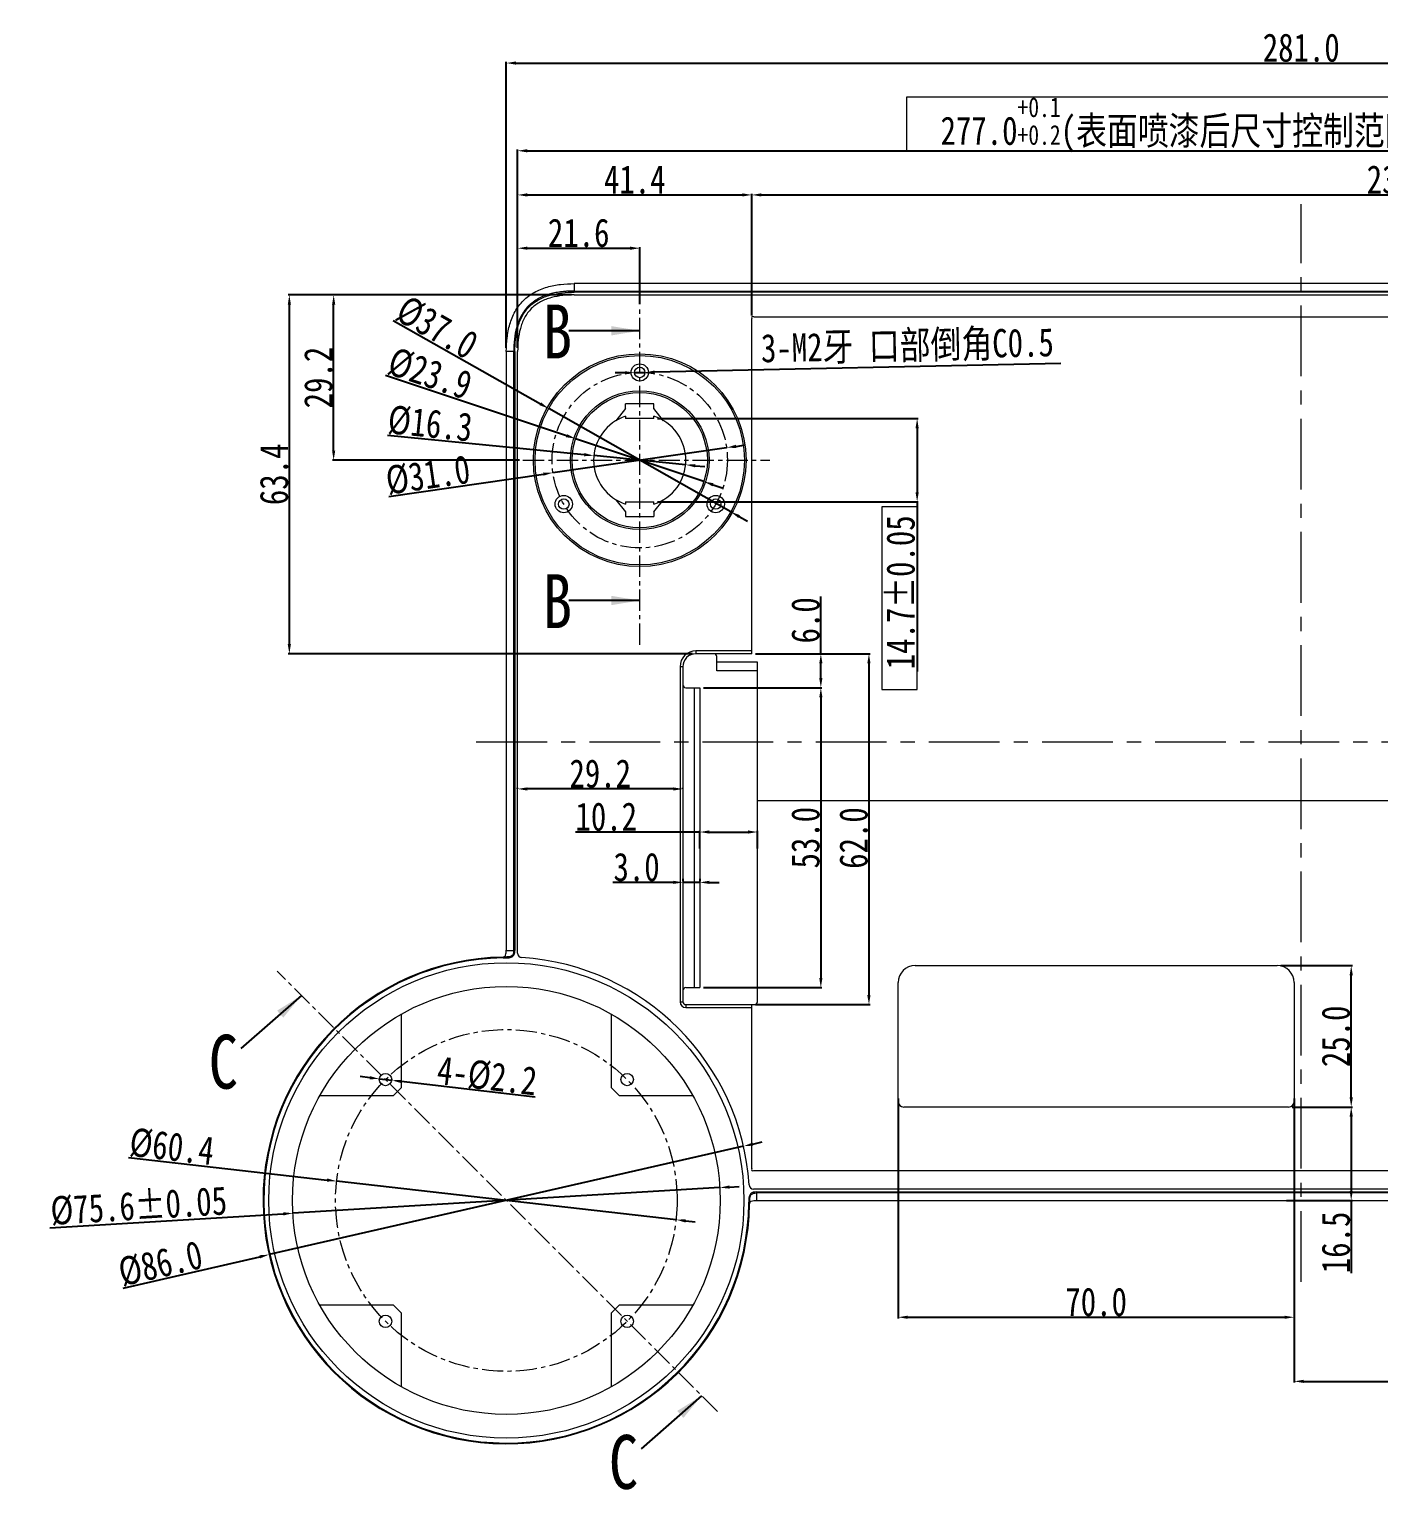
# Model space of a CAD drawing. Header units: inches. Extents: x 26991 to 28396, y -1342 to -349.
# Drawn here: x 27405.5 to 27644.1, y -881.1 to -623.1 of the extents above; entities that cross this region are included whole.
import ezdxf

# ---------------------------------------------------------------- set-up
doc = ezdxf.new("R2010")
doc.units = ezdxf.units.IN
doc.header["$MEASUREMENT"] = 0
doc.linetypes.add('CENTER', pattern=[2, 1.25, -0.25, 0.25, -0.25])
doc.layers.get('0').update_dxf_attribs({"lineweight": 13})
doc.layers.add('DIM', color=1, linetype='Continuous', lineweight=5)
doc.layers.add('中心线', color=7, linetype='CENTER', lineweight=5)
doc.layers.add('注释', color=5, linetype='Continuous')
doc.styles.get("Standard").update_dxf_attribs({"font": ''})
doc.styles.add('汉字专用', font='', dxfattribs={"width": 0.8})
doc.styles.get('Standard').set_extended_font_data('SimSun')
doc.styles.get('汉字专用').set_extended_font_data('SimSun')
doc.dimstyles.new('1', dxfattribs={"dimtxt": 5, "dimasz": 1.7, "dimexe": 0.2, "dimexo": 0.625, "dimgap": 0.2, "dimtad": 1, "dimdec": 1, "dimzin": 1, "dimdsep": 46, "dimtxsty": '汉字专用', "dimcen": 2.5, "dimclrd": 256, "dimclre": 256, "dimclrt": 256, "dimadec": 0, "dimazin": 0, "dimtfac": 1, "dimtdec": 1, "dimtmove": 0, "dimatfit": 3, "dimfxl": 0, "dimarcsym": 0})

# ---------------------------------------------------------------- blocks, each defined once
blk = doc.blocks.new('*D6')
at = {"layer": 'Defpoints', "color": 0}
for p in [(27768.87, -644.53), (27491.87, -680.01), (27768.87, -680.01)]:
    blk.add_point(p, dxfattribs=at)
at = {"layer": 'DIM', "lineweight": -2}
for p, q in [((27491.87, -679.38), (27491.87, -644.33)), ((27493.57, -644.53), (27767.17, -644.53)), ((27768.87, -679.38), (27768.87, -644.33))]:
    blk.add_line(p, q, dxfattribs=at)
at = {"layer": 'DIM'}
for points in [[(27493.57, -644.25), (27493.57, -644.82), (27491.87, -644.53)], [(27767.17, -644.82), (27767.17, -644.25), (27768.87, -644.53)]]:
    blk.add_solid(points, dxfattribs=at)
at = {"layer": 'DIM', "insert": (27630.37, -639.95), "char_height": 5, "attachment_point": 5, "style": '汉字专用'}
blk.add_mtext('277.0{\\H0.7x;\\S+0.1^ +0.2;}(表面喷漆后尺寸控制范围277.1mm~277.2mm)', dxfattribs=at)
blk = doc.blocks.new('*D7')
at = {"layer": 'Defpoints', "color": 0}
for p in [(27770.87, -629.04), (27489.87, -680.01), (27770.87, -680.01)]:
    blk.add_point(p, dxfattribs=at)
at = {"layer": 'DIM', "lineweight": -2}
for p, q in [((27489.87, -679.38), (27489.87, -628.84)), ((27491.57, -629.04), (27769.17, -629.04)), ((27770.87, -679.38), (27770.87, -628.84))]:
    blk.add_line(p, q, dxfattribs=at)
at = {"layer": 'DIM'}
for points in [[(27491.57, -628.75), (27491.57, -629.32), (27489.87, -629.04)], [(27769.17, -629.32), (27769.17, -628.75), (27770.87, -629.04)]]:
    blk.add_solid(points, dxfattribs=at)
at = {"layer": 'DIM', "insert": (27630.37, -626.34), "char_height": 5, "attachment_point": 5, "style": '汉字专用'}
blk.add_mtext('281.0', dxfattribs=at)
blk = doc.blocks.new('*D8')
at = {"layer": 'Defpoints', "color": 0}
for p in [(27513.45, -661.75), (27513.45, -672.27), (27491.87, -680.01)]:
    blk.add_point(p, dxfattribs=at)
at = {"layer": 'DIM', "lineweight": -2}
for p, q in [((27491.87, -679.38), (27491.87, -661.55)), ((27493.57, -661.75), (27511.75, -661.75)), ((27513.45, -671.64), (27513.45, -661.55))]:
    blk.add_line(p, q, dxfattribs=at)
at = {"layer": 'DIM'}
for points in [[(27493.57, -661.47), (27493.57, -662.03), (27491.87, -661.75)], [(27511.75, -662.03), (27511.75, -661.47), (27513.45, -661.75)]]:
    blk.add_solid(points, dxfattribs=at)
at = {"layer": 'DIM', "insert": (27502.66, -659.05), "char_height": 5, "attachment_point": 5, "style": '汉字专用'}
blk.add_mtext('21.6', dxfattribs=at)
blk = doc.blocks.new('*D9')
at = {"layer": 'Defpoints', "color": 0}
for p in [(27533.26, -652.34), (27533.26, -674.26), (27491.87, -680.01)]:
    blk.add_point(p, dxfattribs=at)
at = {"layer": 'DIM', "lineweight": -2}
for p, q in [((27491.87, -679.38), (27491.87, -652.14)), ((27493.57, -652.34), (27531.56, -652.34)), ((27533.26, -673.64), (27533.26, -652.14))]:
    blk.add_line(p, q, dxfattribs=at)
at = {"layer": 'DIM'}
for points in [[(27493.57, -652.05), (27493.57, -652.62), (27491.87, -652.34)], [(27531.56, -652.62), (27531.56, -652.05), (27533.26, -652.34)]]:
    blk.add_solid(points, dxfattribs=at)
at = {"layer": 'DIM', "insert": (27512.57, -649.64), "char_height": 5, "attachment_point": 5, "style": '汉字专用'}
blk.add_mtext('41.4', dxfattribs=at)
blk = doc.blocks.new('*D10')
at = {"layer": 'Defpoints', "color": 0}
for p in [(27764.22, -652.34), (27533.26, -674.26), (27764.22, -674.26)]:
    blk.add_point(p, dxfattribs=at)
at = {"layer": 'DIM', "lineweight": -2}
for p, q in [((27533.26, -673.64), (27533.26, -652.14)), ((27534.96, -652.34), (27762.52, -652.34)), ((27764.22, -673.64), (27764.22, -652.14))]:
    blk.add_line(p, q, dxfattribs=at)
at = {"layer": 'DIM'}
for points in [[(27534.96, -652.05), (27534.96, -652.62), (27533.26, -652.34)], [(27762.52, -652.62), (27762.52, -652.05), (27764.22, -652.34)]]:
    blk.add_solid(points, dxfattribs=at)
at = {"layer": 'DIM', "insert": (27648.74, -649.64), "char_height": 5, "attachment_point": 5, "style": '汉字专用'}
blk.add_mtext('231.0', dxfattribs=at)
blk = doc.blocks.new('*D21')
at = {"layer": 'Defpoints', "color": 0}
for p in [(27629.12, -812.51), (27768.87, -818.01), (27768.87, -861.98)]:
    blk.add_point(p, dxfattribs=at)
at = {"layer": 'DIM', "lineweight": -2}
for p, q in [((27629.12, -813.13), (27629.12, -862.18)), ((27768.87, -818.63), (27768.87, -862.18)), ((27630.82, -861.98), (27767.17, -861.98))]:
    blk.add_line(p, q, dxfattribs=at)
at = {"layer": 'DIM'}
for points in [[(27630.82, -861.69), (27630.82, -862.26), (27629.12, -861.98)], [(27767.17, -862.26), (27767.17, -861.69), (27768.87, -861.98)]]:
    blk.add_solid(points, dxfattribs=at)
at = {"layer": 'DIM', "insert": (27699, -859.28), "char_height": 5, "attachment_point": 5, "style": '汉字专用'}
blk.add_mtext('139.7', dxfattribs=at)
blk = doc.blocks.new('*D22')
at = {"layer": 'Defpoints', "color": 0}
for p in [(27559.12, -811.37), (27629.12, -811.37), (27629.12, -850.65)]:
    blk.add_point(p, dxfattribs=at)
at = {"layer": 'DIM', "lineweight": -2}
for p, q in [((27559.12, -811.99), (27559.12, -850.85)), ((27629.12, -811.99), (27629.12, -850.85)), ((27560.82, -850.65), (27627.42, -850.65))]:
    blk.add_line(p, q, dxfattribs=at)
at = {"layer": 'DIM'}
for points in [[(27560.82, -850.37), (27560.82, -850.93), (27559.12, -850.65)], [(27627.42, -850.93), (27627.42, -850.37), (27629.12, -850.65)]]:
    blk.add_solid(points, dxfattribs=at)
at = {"layer": 'DIM', "insert": (27594.12, -847.95), "char_height": 5, "attachment_point": 5, "style": '汉字专用'}
blk.add_mtext('70.0', dxfattribs=at)
blk = doc.blocks.new('*D23')
at = {"layer": 'Defpoints', "color": 0}
for p in [(27626.12, -788.51), (27639.2, -788.51), (27628.12, -813.51)]:
    blk.add_point(p, dxfattribs=at)
at = {"layer": 'DIM', "lineweight": -2}
for p, q in [((27626.75, -788.51), (27639.4, -788.51)), ((27639.2, -811.81), (27639.2, -790.21)), ((27628.75, -813.51), (27639.4, -813.51))]:
    blk.add_line(p, q, dxfattribs=at)
at = {"layer": 'DIM'}
for points in [[(27639.49, -790.21), (27638.92, -790.21), (27639.2, -788.51)], [(27638.92, -811.81), (27639.49, -811.81), (27639.2, -813.51)]]:
    blk.add_solid(points, dxfattribs=at)
at = {"layer": 'DIM', "insert": (27636.5, -801.01), "char_height": 5, "attachment_point": 5, "rotation": 90, "style": '汉字专用'}
blk.add_mtext('25.0', dxfattribs=at)
blk = doc.blocks.new('*D24')
at = {"layer": 'Defpoints', "color": 0}
for p in [(27628.12, -813.51), (27627.16, -830.01), (27639.2, -830.01)]:
    blk.add_point(p, dxfattribs=at)
at = {"layer": 'DIM', "lineweight": -2}
for p, q in [((27628.75, -813.51), (27639.4, -813.51)), ((27639.2, -815.21), (27639.2, -828.31)), ((27627.78, -830.01), (27639.4, -830.01)), ((27639.2, -830.01), (27639.2, -842.84))]:
    blk.add_line(p, q, dxfattribs=at)
at = {"layer": 'DIM'}
for points in [[(27639.49, -815.21), (27638.92, -815.21), (27639.2, -813.51)], [(27638.92, -828.31), (27639.49, -828.31), (27639.2, -830.01)]]:
    blk.add_solid(points, dxfattribs=at)
at = {"layer": 'DIM', "insert": (27636.5, -837.43), "char_height": 5, "attachment_point": 5, "rotation": 90, "style": '汉字专用'}
blk.add_mtext('16.5', dxfattribs=at)
blk = doc.blocks.new('*D26')
at = {"layer": 'Defpoints', "color": 0}
for p in [(27505.34, -698.4), (27521.56, -700.02)]:
    blk.add_point(p, dxfattribs=at)
at = {"layer": 'DIM', "lineweight": -2}
for p, q in [((27468.84, -694.76), (27503.65, -698.23)), ((27521.56, -700.02), (27505.34, -698.4)), ((27523.25, -700.19), (27524.95, -700.35))]:
    blk.add_line(p, q, dxfattribs=at)
at = {"layer": 'DIM'}
for points in [[(27503.62, -698.51), (27503.68, -697.95), (27505.34, -698.4)], [(27523.28, -699.9), (27523.23, -700.47), (27521.56, -700.02)]]:
    blk.add_solid(points, dxfattribs=at)
at = {"layer": 'DIM', "insert": (27476.41, -692.8), "char_height": 5, "attachment_point": 5, "rotation": 354.3033, "style": '汉字专用'}
blk.add_mtext('%%c16.3', dxfattribs=at)
blk = doc.blocks.new('*D27')
at = {"layer": 'Defpoints', "color": 0}
for p in [(27502.12, -695.41), (27524.78, -703)]:
    blk.add_point(p, dxfattribs=at)
at = {"layer": 'DIM', "lineweight": -2}
for p, q in [((27468.53, -684.16), (27500.51, -694.87)), ((27524.78, -703), (27502.12, -695.41)), ((27526.4, -703.54), (27528.01, -704.08))]:
    blk.add_line(p, q, dxfattribs=at)
at = {"layer": 'DIM'}
for points in [[(27500.42, -695.14), (27500.6, -694.6), (27502.12, -695.41)], [(27526.49, -703.27), (27526.31, -703.81), (27524.78, -703)]]:
    blk.add_solid(points, dxfattribs=at)
at = {"layer": 'DIM', "insert": (27476.37, -683.94), "char_height": 5, "attachment_point": 5, "rotation": 341.4837, "style": '汉字专用'}
blk.add_mtext('%%c23.9', dxfattribs=at)
blk = doc.blocks.new('*D28')
at = {"layer": 'Defpoints', "color": 0}
for p in [(27497.36, -690.09), (27529.55, -708.33)]:
    blk.add_point(p, dxfattribs=at)
at = {"layer": 'DIM', "lineweight": -2}
for p, q in [((27469.86, -674.5), (27495.88, -689.25)), ((27529.55, -708.33), (27497.36, -690.09)), ((27531.03, -709.17), (27532.5, -710.01))]:
    blk.add_line(p, q, dxfattribs=at)
at = {"layer": 'DIM'}
for points in [[(27495.74, -689.49), (27496.02, -689), (27497.36, -690.09)], [(27531.17, -708.92), (27530.89, -709.42), (27529.55, -708.33)]]:
    blk.add_solid(points, dxfattribs=at)
at = {"layer": 'DIM', "insert": (27477.61, -675.79), "char_height": 5, "attachment_point": 5, "rotation": 330.4551, "style": '汉字专用'}
blk.add_mtext('%%c37.0', dxfattribs=at)
blk = doc.blocks.new('*D29')
at = {"layer": 'Defpoints', "color": 0}
for p in [(27528.79, -697), (27498.11, -701.42)]:
    blk.add_point(p, dxfattribs=at)
at = {"layer": 'DIM', "lineweight": -2}
for p, q in [((27530.48, -696.76), (27532.16, -696.51)), ((27528.79, -697), (27498.11, -701.42)), ((27469.1, -705.6), (27496.43, -701.66))]:
    blk.add_line(p, q, dxfattribs=at)
at = {"layer": 'DIM'}
for points in [[(27530.44, -696.48), (27530.52, -697.04), (27528.79, -697)], [(27496.47, -701.94), (27496.39, -701.38), (27498.11, -701.42)]]:
    blk.add_solid(points, dxfattribs=at)
at = {"layer": 'DIM', "insert": (27476.02, -701.87), "char_height": 5, "attachment_point": 5, "rotation": 8.1966, "style": '汉字专用'}
blk.add_mtext('%%c31.0', dxfattribs=at)
blk = doc.blocks.new('*D30')
at = {"layer": 'Defpoints', "color": 0}
for p in [(27459.35, -670.01), (27502.03, -670.01), (27492.8, -699.21)]:
    blk.add_point(p, dxfattribs=at)
at = {"layer": 'DIM', "lineweight": -2}
for p, q in [((27501.41, -670.01), (27459.15, -670.01)), ((27459.35, -697.51), (27459.35, -671.71)), ((27492.17, -699.21), (27459.15, -699.21))]:
    blk.add_line(p, q, dxfattribs=at)
at = {"layer": 'DIM'}
for points in [[(27459.63, -671.71), (27459.07, -671.71), (27459.35, -670.01)], [(27459.07, -697.51), (27459.63, -697.51), (27459.35, -699.21)]]:
    blk.add_solid(points, dxfattribs=at)
at = {"layer": 'DIM', "insert": (27456.65, -684.61), "char_height": 5, "attachment_point": 5, "rotation": 90, "style": '汉字专用'}
blk.add_mtext('29.2', dxfattribs=at)
blk = doc.blocks.new('*D31')
at = {"layer": 'Defpoints', "color": 0}
for p in [(27451.52, -670.01), (27502.03, -670.01), (27523.37, -733.41)]:
    blk.add_point(p, dxfattribs=at)
at = {"layer": 'DIM', "lineweight": -2}
for p, q in [((27501.41, -670.01), (27451.32, -670.01)), ((27451.52, -731.71), (27451.52, -671.71)), ((27522.75, -733.41), (27451.32, -733.41))]:
    blk.add_line(p, q, dxfattribs=at)
at = {"layer": 'DIM'}
for points in [[(27451.8, -671.71), (27451.24, -671.71), (27451.52, -670.01)], [(27451.24, -731.71), (27451.8, -731.71), (27451.52, -733.41)]]:
    blk.add_solid(points, dxfattribs=at)
at = {"layer": 'DIM', "insert": (27448.82, -701.71), "char_height": 5, "attachment_point": 5, "rotation": 90, "style": '汉字专用'}
blk.add_mtext('63.4', dxfattribs=at)
blk = doc.blocks.new('*D32')
at = {"layer": 'Defpoints', "color": 0}
for p in [(27533.26, -733.41), (27533.26, -795.41), (27553.96, -795.41)]:
    blk.add_point(p, dxfattribs=at)
at = {"layer": 'DIM', "lineweight": -2}
for p, q in [((27533.89, -733.41), (27554.16, -733.41)), ((27553.96, -735.11), (27553.96, -793.71)), ((27533.89, -795.41), (27554.16, -795.41))]:
    blk.add_line(p, q, dxfattribs=at)
at = {"layer": 'DIM'}
for points in [[(27554.24, -735.11), (27553.67, -735.11), (27553.96, -733.41)], [(27553.67, -793.71), (27554.24, -793.71), (27553.96, -795.41)]]:
    blk.add_solid(points, dxfattribs=at)
at = {"layer": 'DIM', "insert": (27551.26, -765.97), "char_height": 5, "attachment_point": 5, "rotation": 90, "style": '汉字专用'}
blk.add_mtext('62.0', dxfattribs=at)
blk = doc.blocks.new('*D33')
at = {"layer": 'Defpoints', "color": 0}
for p in [(27524.07, -739.41), (27524.07, -792.41), (27545.46, -792.41)]:
    blk.add_point(p, dxfattribs=at)
at = {"layer": 'DIM', "lineweight": -2}
for p, q in [((27524.7, -739.41), (27545.66, -739.41)), ((27545.46, -741.11), (27545.46, -790.71)), ((27524.7, -792.41), (27545.66, -792.41))]:
    blk.add_line(p, q, dxfattribs=at)
at = {"layer": 'DIM'}
for points in [[(27545.74, -741.11), (27545.18, -741.11), (27545.46, -739.41)], [(27545.18, -790.71), (27545.74, -790.71), (27545.46, -792.41)]]:
    blk.add_solid(points, dxfattribs=at)
at = {"layer": 'DIM', "insert": (27542.76, -765.91), "char_height": 5, "attachment_point": 5, "rotation": 90, "style": '汉字专用'}
blk.add_mtext('53.0', dxfattribs=at)
blk = doc.blocks.new('*D34')
at = {"layer": 'Defpoints', "color": 0}
for p in [(27491.87, -757.3), (27491.87, -757.92), (27521.07, -757.92)]:
    blk.add_point(p, dxfattribs=at)
at = {"layer": 'DIM', "lineweight": -2}
for p, q in [((27491.87, -757.3), (27491.87, -757.1)), ((27519.37, -757.3), (27493.57, -757.3)), ((27521.07, -757.3), (27521.07, -757.1))]:
    blk.add_line(p, q, dxfattribs=at)
at = {"layer": 'DIM'}
for points in [[(27493.57, -757.02), (27493.57, -757.58), (27491.87, -757.3)], [(27519.37, -757.58), (27519.37, -757.02), (27521.07, -757.3)]]:
    blk.add_solid(points, dxfattribs=at)
at = {"layer": 'DIM', "insert": (27506.47, -754.6), "char_height": 5, "attachment_point": 5, "style": '汉字专用'}
blk.add_mtext('29.2', dxfattribs=at)
blk = doc.blocks.new('*D35')
at = {"layer": 'Defpoints', "color": 0}
for p in [(27534.26, -764.91), (27524.07, -768.42), (27534.26, -768.42)]:
    blk.add_point(p, dxfattribs=at)
at = {"layer": 'DIM', "lineweight": -2}
for p, q in [((27524.07, -764.91), (27502.11, -764.91)), ((27524.07, -767.8), (27524.07, -764.71)), ((27525.77, -764.91), (27532.56, -764.91)), ((27534.26, -767.8), (27534.26, -764.71))]:
    blk.add_line(p, q, dxfattribs=at)
at = {"layer": 'DIM'}
for points in [[(27525.77, -764.62), (27525.77, -765.19), (27524.07, -764.91)], [(27532.56, -765.19), (27532.56, -764.62), (27534.26, -764.91)]]:
    blk.add_solid(points, dxfattribs=at)
at = {"layer": 'DIM', "insert": (27507.53, -762.21), "char_height": 5, "attachment_point": 5, "style": '汉字专用'}
blk.add_mtext('10.2', dxfattribs=at)
blk = doc.blocks.new('*D36')
at = {"layer": 'Defpoints', "color": 0}
for p in [(27521.07, -773.81), (27521.07, -773.81), (27524.07, -773.81)]:
    blk.add_point(p, dxfattribs=at)
at = {"layer": 'DIM', "lineweight": -2}
for p, q in [((27519.37, -773.81), (27508.72, -773.81)), ((27521.07, -773.18), (27521.07, -773.61)), ((27524.07, -773.81), (27521.07, -773.81)), ((27524.07, -773.18), (27524.07, -773.61)), ((27525.77, -773.81), (27527.47, -773.81))]:
    blk.add_line(p, q, dxfattribs=at)
at = {"layer": 'DIM'}
for points in [[(27519.37, -774.09), (27519.37, -773.52), (27521.07, -773.81)], [(27525.77, -773.52), (27525.77, -774.09), (27524.07, -773.81)]]:
    blk.add_solid(points, dxfattribs=at)
at = {"layer": 'DIM', "insert": (27512.89, -771.11), "char_height": 5, "attachment_point": 5, "style": '汉字专用'}
blk.add_mtext('3.0', dxfattribs=at)
blk = doc.blocks.new('*D37')
at = {"layer": 'Defpoints', "color": 0}
for p in [(27533.26, -733.41), (27545.46, -733.41), (27524.07, -739.41)]:
    blk.add_point(p, dxfattribs=at)
at = {"layer": 'DIM', "lineweight": -2}
for p, q in [((27545.46, -733.41), (27545.46, -723.29)), ((27533.89, -733.41), (27545.66, -733.41)), ((27545.46, -737.71), (27545.46, -735.11)), ((27524.7, -739.41), (27545.66, -739.41))]:
    blk.add_line(p, q, dxfattribs=at)
at = {"layer": 'DIM'}
for points in [[(27545.74, -735.11), (27545.18, -735.11), (27545.46, -733.41)], [(27545.18, -737.71), (27545.74, -737.71), (27545.46, -739.41)]]:
    blk.add_solid(points, dxfattribs=at)
at = {"layer": 'DIM', "insert": (27542.76, -727.5), "char_height": 5, "attachment_point": 5, "rotation": 90, "style": '汉字专用'}
blk.add_mtext('6.0', dxfattribs=at)
blk = doc.blocks.new('*D38')
at = {"layer": 'Defpoints', "color": 0}
for p in [(27467.43, -808.53), (27469.61, -808.78)]:
    blk.add_point(p, dxfattribs=at)
at = {"layer": 'DIM', "lineweight": -2}
for p, q in [((27465.74, -808.33), (27464.05, -808.13)), ((27467.43, -808.53), (27469.61, -808.78)), ((27494.95, -811.76), (27471.3, -808.98))]:
    blk.add_line(p, q, dxfattribs=at)
at = {"layer": 'DIM'}
for points in [[(27465.7, -808.61), (27465.77, -808.04), (27467.43, -808.53)], [(27471.33, -808.7), (27471.27, -809.26), (27469.61, -808.78)]]:
    blk.add_solid(points, dxfattribs=at)
at = {"layer": 'DIM', "insert": (27486.46, -808.05), "char_height": 5, "attachment_point": 5, "rotation": 353.2882, "style": '汉字专用'}
blk.add_mtext('4-%%c2.2', dxfattribs=at)
blk = doc.blocks.new('*D39')
at = {"layer": 'Defpoints', "color": 0}
for p in [(27459.87, -826.59), (27519.88, -833.42)]:
    blk.add_point(p, dxfattribs=at)
at = {"layer": 'DIM', "lineweight": -2}
for p, q in [((27423.07, -822.41), (27458.18, -826.4)), ((27519.88, -833.42), (27459.87, -826.59)), ((27521.57, -833.62), (27523.26, -833.81))]:
    blk.add_line(p, q, dxfattribs=at)
at = {"layer": 'DIM'}
for points in [[(27458.15, -826.68), (27458.21, -826.12), (27459.87, -826.59)], [(27521.6, -833.33), (27521.54, -833.9), (27519.88, -833.42)]]:
    blk.add_solid(points, dxfattribs=at)
at = {"layer": 'DIM', "insert": (27430.75, -820.56), "char_height": 5, "attachment_point": 5, "rotation": 353.5078, "style": '汉字专用'}
blk.add_mtext('%%c60.4', dxfattribs=at)
blk = doc.blocks.new('*D40')
at = {"layer": 'Defpoints', "color": 0}
for p in [(27527.6, -827.74), (27452.14, -832.27)]:
    blk.add_point(p, dxfattribs=at)
at = {"layer": 'DIM', "lineweight": -2}
for p, q in [((27527.6, -827.74), (27452.14, -832.27)), ((27529.3, -827.64), (27531, -827.54)), ((27409.17, -834.85), (27450.44, -832.38))]:
    blk.add_line(p, q, dxfattribs=at)
at = {"layer": 'DIM'}
for points in [[(27529.28, -827.36), (27529.32, -827.92), (27527.6, -827.74)], [(27450.46, -832.66), (27450.43, -832.09), (27452.14, -832.27)]]:
    blk.add_solid(points, dxfattribs=at)
at = {"layer": 'DIM', "insert": (27424.9, -831.01), "char_height": 5, "attachment_point": 5, "rotation": 3.4355, "style": '汉字专用'}
blk.add_mtext('%%c75.6%%P0.05', dxfattribs=at)
blk = doc.blocks.new('*D41')
at = {"layer": 'Defpoints', "color": 0}
for p in [(27531.79, -820.43), (27447.95, -839.58)]:
    blk.add_point(p, dxfattribs=at)
at = {"layer": 'DIM', "lineweight": -2}
for p, q in [((27531.79, -820.43), (27447.95, -839.58)), ((27533.45, -820.05), (27535.11, -819.68)), ((27422.16, -845.48), (27446.3, -839.96))]:
    blk.add_line(p, q, dxfattribs=at)
at = {"layer": 'DIM'}
for points in [[(27533.39, -819.78), (27533.51, -820.33), (27531.79, -820.43)], [(27446.36, -840.24), (27446.23, -839.69), (27447.95, -839.58)]]:
    blk.add_solid(points, dxfattribs=at)
at = {"layer": 'DIM', "insert": (27428.74, -841.2), "char_height": 5, "attachment_point": 5, "rotation": 12.8669, "style": '汉字专用'}
blk.add_mtext('%%c86.0', dxfattribs=at)
blk = doc.blocks.new('*D42')
at = {"layer": 'Defpoints', "color": 0}
for p in [(27515.95, -691.86), (27515.95, -706.56), (27562.48, -706.56)]:
    blk.add_point(p, dxfattribs=at)
at = {"layer": 'DIM', "lineweight": -2}
for p, q in [((27516.58, -691.86), (27562.68, -691.86)), ((27562.48, -693.56), (27562.48, -704.86)), ((27516.58, -706.56), (27562.68, -706.56)), ((27562.48, -706.56), (27562.48, -736.56))]:
    blk.add_line(p, q, dxfattribs=at)
at = {"layer": 'DIM'}
for points in [[(27562.76, -693.56), (27562.19, -693.56), (27562.48, -691.86)], [(27562.19, -704.86), (27562.76, -704.86), (27562.48, -706.56)]]:
    blk.add_solid(points, dxfattribs=at)
at = {"layer": 'DIM', "insert": (27559.58, -722.56), "char_height": 5, "attachment_point": 5, "rotation": 90, "style": '汉字专用'}
blk.add_mtext('14.7%%P0.05', dxfattribs=at)
blk = doc.blocks.new('*D43')
at = {"layer": 'Defpoints', "color": 0}
for p in [(27512.53, -683.73), (27514.38, -683.69)]:
    blk.add_point(p, dxfattribs=at)
at = {"layer": 'DIM', "lineweight": -2}
for p, q in [((27510.83, -683.76), (27509.13, -683.8)), ((27512.53, -683.73), (27514.38, -683.69)), ((27587.86, -682.13), (27516.08, -683.65))]:
    blk.add_line(p, q, dxfattribs=at)
at = {"layer": 'DIM'}
for points in [[(27510.83, -684.05), (27510.82, -683.48), (27512.53, -683.73)], [(27516.07, -683.37), (27516.08, -683.94), (27514.38, -683.69)]]:
    blk.add_solid(points, dxfattribs=at)
at = {"layer": 'DIM', "insert": (27560.76, -679.18), "char_height": 5, "attachment_point": 5, "rotation": 1.2135, "style": '汉字专用'}
blk.add_mtext('{\\C1;3-M2牙 口部倒角C0.5}', dxfattribs=at)

msp = doc.modelspace()

# ---------------------------------------------------------------- linework, layer by layer
at = {"color": 7, "linetype": 'Continuous'}
for p, q in [((27501.87, -668.01), (27501.87, -669.51)), ((27758.87, -668.01), (27501.87, -668.01)), ((27501.87, -669.32), (27758.87, -669.32)), ((27758.87, -669.51), (27501.87, -669.51)), ((27501.87, -670.01), (27758.87, -670.01)), ((27533.26, -733.41), (27533.26, -674.26)), ((27763.87, -673.91), (27533.62, -673.91)), ((27489.87, -680.01), (27489.87, -785.82)), ((27491.38, -680.01), (27489.87, -680.01)), ((27491.19, -785.82), (27491.19, -680.01)), ((27491.38, -680.01), (27491.38, -785.82)), ((27491.87, -786.3), (27491.87, -680.01)), ((27510.95, -690.09), (27509.24, -692.23)), ((27510.95, -690.09), (27510.95, -689.26)), ((27515.95, -689.26), (27510.95, -689.26)), ((27510.95, -691.45), (27510.95, -691.86)), ((27515.95, -690.09), (27515.95, -689.26)), ((27517.66, -692.23), (27515.95, -690.09)), ((27515.95, -691.86), (27515.95, -691.45)), ((27515.95, -691.86), (27510.95, -691.86)), ((27509.24, -706.19), (27510.95, -708.33)), ((27510.95, -706.56), (27510.95, -706.97)), ((27510.95, -706.56), (27515.95, -706.56)), ((27515.95, -708.33), (27517.66, -706.19)), ((27515.95, -706.97), (27515.95, -706.56)), ((27510.95, -708.33), (27510.95, -709.16)), ((27510.95, -709.16), (27515.95, -709.16)), ((27515.95, -708.33), (27515.95, -709.16)), ((27523.37, -732.91), (27523.37, -733.41)), ((27533.26, -732.91), (27523.37, -732.91)), ((27533.26, -733.41), (27523.37, -733.41)), ((27527.07, -736.41), (27527.07, -733.91)), ((27534.26, -734.91), (27527.07, -734.91)), ((27534.26, -794.91), (27534.26, -734.91)), ((27520.57, -735.71), (27520.57, -794.91)), ((27521.07, -735.71), (27520.57, -735.71)), ((27521.07, -735.71), (27521.07, -794.91)), ((27534.26, -736.41), (27527.07, -736.41)), ((27521.57, -739.41), (27524.07, -739.41)), ((27523.07, -739.41), (27523.07, -792.41)), ((27524.07, -739.41), (27524.07, -792.41)), ((27534.26, -759.31), (27764.22, -759.31)), ((27489.49, -786.96), (27489.29, -787.01)), ((27489.29, -787.15), (27489.29, -787.01)), ((27489.87, -785.82), (27491.19, -785.82)), ((27491.19, -785.82), (27491.38, -785.82)), ((27562.12, -788.51), (27626.12, -788.51)), ((27559.12, -812.51), (27559.12, -791.51)), ((27629.12, -791.51), (27629.12, -812.51)), ((27521.57, -792.41), (27524.07, -792.41)), ((27471.35, -810.07), (27471.35, -797.06)), ((27508.39, -797.06), (27508.39, -810.07)), ((27520.57, -794.91), (27521.07, -794.91)), ((27521.57, -795.41), (27521.57, -795.91)), ((27521.57, -795.41), (27533.76, -795.41)), ((27521.57, -795.91), (27533.26, -795.91)), ((27533.26, -824.36), (27533.26, -795.41)), ((27471.35, -810.07), (27469.94, -811.49)), ((27509.81, -811.49), (27508.39, -810.07)), ((27456.92, -811.49), (27469.94, -811.49)), ((27509.81, -811.49), (27522.82, -811.49)), ((27628.12, -813.51), (27560.12, -813.51)), ((27533.62, -824.72), (27763.87, -824.72)), ((27758.87, -828.01), (27533.58, -828.01)), ((27532.9, -829.88), (27532.74, -829.87)), ((27532.88, -830.32), (27532.9, -829.88)), ((27534.06, -828.5), (27758.87, -828.5)), ((27534.06, -828.69), (27534.06, -828.5)), ((27534.07, -828.69), (27534.07, -830.01)), ((27758.87, -828.69), (27534.07, -828.69)), ((27534.07, -830.01), (27758.87, -830.01)), ((27469.94, -848.53), (27456.92, -848.53)), ((27469.94, -848.53), (27471.35, -849.94)), ((27508.39, -849.94), (27509.81, -848.53)), ((27522.82, -848.53), (27509.81, -848.53)), ((27471.35, -862.96), (27471.35, -849.94)), ((27508.39, -849.94), (27508.39, -862.96))]:
    msp.add_line(p, q, dxfattribs=at)
for centre, radius in [((27513.45, -699.21), 18.8), ((27513.45, -699.21), 18.5), ((27513.45, -683.71), 1.53), ((27513.45, -683.71), 0.925), ((27513.45, -699.21), 12.25), ((27513.45, -699.21), 11.95), ((27500.03, -706.96), 1.53), ((27500.03, -706.96), 0.925), ((27526.88, -706.96), 1.53), ((27526.88, -706.96), 0.925), ((27489.87, -830.01), 42), ((27489.87, -830.01), 37.8), ((27468.52, -808.65), 1.1), ((27511.23, -808.65), 1.1), ((27468.52, -851.36), 1.1), ((27511.23, -851.36), 1.1)]:
    msp.add_circle(centre, radius, dxfattribs=at)
for centre, radius, start, end in [((27533.44, -674.08), 0.25, 45, 225), ((27513.45, -699.21), 8.15, 107.8634, 252.1366), ((27513.45, -699.21), 8.15, 287.8634, 72.1366), ((27523.37, -735.71), 2.8, 90, 180), ((27523.37, -735.71), 2.3, 90, 180), ((27526.57, -733.91), 0.5, 0, 90), ((27521.57, -738.91), 0.5, 180, 270), ((27489.87, -830.01), 43, 90.7778, 359.2224), ((27492.67, -786.3), 0.8, 180, 266.3348), ((27489.87, -830.01), 43, 3.6652, 86.3348), ((27489.87, -830.01), 42.86, 90.7777, 359.2973), ((27562.12, -791.51), 3, 90, 180), ((27626.12, -791.51), 3, 0, 90), ((27521.57, -792.91), 0.5, 90, 180), ((27521.57, -794.91), 1, 180, 270), ((27521.57, -794.91), 0.5, 180, 270), ((27533.76, -794.91), 0.5, 270, 0), ((27560.12, -812.51), 1, 180, 270), ((27628.12, -812.51), 1, 270, 0), ((27533.44, -824.54), 0.25, 135, 315), ((27533.58, -827.21), 0.8, 183.6652, 270), ((27524.38, -830.27), 8.35, 358.222, 359.5979), ((27543.5, -830.74), 10.64, 177.7246, 179.1813)]:
    msp.add_arc(centre, radius, start, end, dxfattribs=at)
for points, knots in [([(27489.87, -680.01), (27489.87, -679.2), (27489.96, -677.57), (27490.42, -675.18), (27491.33, -672.9), (27492.79, -670.92), (27494.77, -669.46), (27497.04, -668.54), (27499.44, -668.09), (27501.06, -668.01), (27501.87, -668.01)], [0, 0, 0, 0, 0.125154, 0.250259, 0.375262, 0.500118, 0.624941, 0.749865, 0.8749, 1, 1, 1, 1]), ([(27501.87, -669.32), (27501.86, -669.31), (27501.8, -669.33), (27501.74, -669.33), (27501.67, -669.32), (27501.58, -669.33), (27501.46, -669.33), (27501.33, -669.33), (27501.19, -669.33), (27501.01, -669.34), (27500.79, -669.35), (27500.51, -669.37), (27500.15, -669.39), (27499.7, -669.44), (27499.16, -669.51), (27498.62, -669.6), (27498.09, -669.7), (27497.56, -669.84), (27497.05, -670), (27496.53, -670.17), (27496.03, -670.38), (27495.39, -670.73), (27494.78, -671.13), (27494.2, -671.57), (27493.86, -671.86), (27493.6, -672.12), (27493.43, -672.33), (27493.27, -672.55), (27493.05, -672.84), (27492.78, -673.21), (27492.41, -673.83), (27492.04, -674.66), (27491.57, -676.04), (27491.26, -677.83), (27491.19, -679.28), (27491.19, -680.01)], [0, 0, 0, 0, 0.003838, 0.007888, 0.011706, 0.015645, 0.023454, 0.03127, 0.039082, 0.046895, 0.06252, 0.078145, 0.093771, 0.125022, 0.156272, 0.187522, 0.218771, 0.250022, 0.281273, 0.312525, 0.343758, 0.375027, 0.43751, 0.46876, 0.500052, 0.515666, 0.531271, 0.546913, 0.562558, 0.593804, 0.625035, 0.687598, 0.750087, 0.875005, 1, 1, 1, 1]), ([(27491.38, -680.01), (27491.38, -679.29), (27491.44, -677.87), (27491.82, -675.76), (27492.58, -673.75), (27493.85, -672), (27495.61, -670.73), (27497.62, -669.96), (27499.73, -669.58), (27501.16, -669.51), (27501.87, -669.51)], [0, 0, 0, 0, 0.125396, 0.250564, 0.374503, 0.499363, 0.624062, 0.749686, 0.874457, 1, 1, 1, 1]), ([(27501.87, -670.01), (27501.19, -670.01), (27499.83, -670.07), (27498.16, -670.36), (27496.85, -670.78), (27495.92, -671.2), (27495.04, -671.74), (27494.27, -672.4), (27493.61, -673.18), (27492.88, -674.35), (27492.29, -675.95), (27491.93, -677.97), (27491.87, -679.32), (27491.87, -680.01)], [0, 0, 0, 0, 0.125012, 0.250012, 0.312512, 0.375012, 0.437512, 0.500012, 0.562512, 0.625012, 0.750012, 0.875013, 1, 1, 1, 1]), ([(27491.19, -785.82), (27491.19, -785.93), (27491.17, -786.15), (27491.09, -786.47), (27490.91, -786.76), (27490.6, -786.91), (27490.28, -786.98), (27489.84, -786.99), (27489.51, -787.01), (27489.29, -787.01)], [0, 0, 0, 0, 0.125021, 0.250605, 0.374949, 0.500067, 0.626, 0.750532, 1, 1, 1, 1]), ([(27489.29, -787.15), (27489.53, -787.15), (27490, -787.13), (27490.63, -787.14), (27491.05, -786.86), (27491.27, -786.55), (27491.36, -786.19), (27491.38, -785.94), (27491.38, -785.82)], [0, 0, 0, 0, 0.245274, 0.492304, 0.618592, 0.746036, 0.873337, 1, 1, 1, 1]), ([(27489.29, -787.01), (27489.31, -787.01), (27489.38, -787.01), (27489.45, -786.99), (27489.49, -786.96)], [0, 0, 0, 0, 0.262925, 1, 1, 1, 1]), ([(27489.75, -786.65), (27489.8, -786.52), (27489.86, -786.24), (27489.87, -785.96), (27489.87, -785.81)], [0, 0, 0, 0, 0.499462, 1, 1, 1, 1]), ([(27534.06, -828.5), (27533.88, -828.51), (27533.6, -828.53), (27533.25, -828.66), (27533.03, -828.83), (27532.87, -829.06), (27532.75, -829.41), (27532.73, -829.68), (27532.74, -829.87)], [0, 0, 0, 0, 0.24968, 0.374738, 0.500012, 0.62549, 0.750516, 1, 1, 1, 1]), ([(27532.87, -830.59), (27532.87, -830.59), (27532.85, -830.59), (27532.83, -830.58), (27532.78, -830.58), (27532.75, -830.56), (27532.73, -830.55)], [0, 0, 0, 0, 0.050806, 0.259491, 0.604959, 1, 1, 1, 1]), ([(27532.87, -830.59), (27532.87, -830.5), (27532.92, -830.31), (27533.08, -830.2), (27533.17, -830.16)], [0, 0, 0, 0, 0.48778, 1, 1, 1, 1]), ([(27532.9, -829.88), (27532.9, -829.72), (27532.9, -829.39), (27533.14, -828.95), (27533.58, -828.71), (27533.9, -828.69), (27534.06, -828.69)], [0, 0, 0, 0, 0.250679, 0.499593, 0.748943, 1, 1, 1, 1]), ([(27533.17, -830.16), (27533.3, -830.09), (27533.61, -830.02), (27533.91, -830.01), (27534.07, -830.01)], [0, 0, 0, 0, 0.499143, 1, 1, 1, 1])]:
    msp.add_open_spline(points, degree=3, knots=knots, dxfattribs=at)
for points in [[(27489.49, -786.96), (27489.56, -786.93), (27489.62, -786.88), (27489.66, -786.82)], [(27489.66, -786.82), (27489.7, -786.77), (27489.73, -786.71), (27489.75, -786.65)], [(27532.74, -829.87), (27532.73, -830.02), (27532.73, -830.18), (27532.73, -830.33)]]:
    msp.add_open_spline(points, degree=3, dxfattribs=at)
at = {"layer": 'DIM'}
for points in [[(27560.6, -644.53), (27702.16, -644.53), (27702.16, -635.09), (27560.6, -635.09)], [(27562.48, -707.42), (27556.22, -707.42), (27556.22, -739.72), (27562.48, -739.72)]]:
    msp.add_lwpolyline(points, close=True, dxfattribs=at)
at = {"layer": '中心线', "color": 2, "ltscale": 10}
for p, q in [((27630.37, -844.39), (27630.37, -653.96)), ((27777.06, -749.01), (27482.3, -749.01))]:
    msp.add_line(p, q, dxfattribs=at)
at = {"layer": '中心线', "color": 2, "ltscale": 3}
for p, q in [((27513.45, -731.82), (27513.45, -672.27)), ((27492.8, -699.21), (27536.46, -699.21)), ((27527.18, -867.32), (27449.39, -789.52))]:
    msp.add_line(p, q, dxfattribs=at)
for centre, radius in [((27513.45, -699.21), 15.5), ((27489.87, -830.01), 30.2)]:
    msp.add_circle(centre, radius, dxfattribs=at)

# ---------------------------------------------------------------- texts
at = {"layer": '注释', "color": 3, "linetype": 'Continuous', "char_height": 9.525, "width": 166.0938, "attachment_point": 2, "line_spacing_factor": 0.9}
for s, insert in [('{\\W0.8;\\C1;B}', (27498.91, -671.7)), ('{\\W0.8;\\C1;B}', (27498.91, -719.36)), ('{\\W0.8;\\C1;C}', (27439.85, -800.73)), ('{\\W0.8;\\C1;C}', (27510.58, -871.45))]:
    msp.add_mtext(s, dxfattribs=dict(at, insert=insert))

# ---------------------------------------------------------------- dimensions: what is measured, and where the dimension line sits
at = {"layer": 'DIM'}
for base, p1, p2, picture, middle in [((27770.87, -629.04), (27489.87, -680.01), (27770.87, -680.01), '*D7', (27630.37, -626.34)), ((27533.26, -652.34), (27491.87, -680.01), (27533.26, -674.26), '*D9', (27512.57, -649.64)), ((27764.22, -652.34), (27533.26, -674.26), (27764.22, -674.26), '*D10', (27648.74, -649.64)), ((27513.45, -661.75), (27491.87, -680.01), (27513.45, -672.27), '*D8', (27502.66, -659.05)), ((27491.87, -757.3), (27521.07, -757.92), (27491.87, -757.92), '*D34', (27506.47, -754.6)), ((27629.12, -850.65), (27559.12, -811.37), (27629.12, -811.37), '*D22', (27594.12, -847.95)), ((27768.87262654, -861.97605044), (27629.12262654, -812.50778955), (27768.87262654, -818.00844145), '*D21', (27698.99762654, -859.27605044))]:
    dim = msp.add_linear_dim(base=base, p1=p1, p2=p2, dimstyle='1', dxfattribs=at)
    dim.commit()
    dim.dimension.update_dxf_attribs({"geometry": picture, "text_midpoint": middle})
dim = msp.add_linear_dim(base=(27768.87, -644.53), p1=(27491.87, -680.01), p2=(27768.87, -680.01), text='<>{\\H0.7x;\\S+0.1^ +0.2;}(表面喷漆后尺寸控制范围277.1mm~277.2mm)', dimstyle='1', dxfattribs=at)
dim.commit()
dim.dimension.update_dxf_attribs({"geometry": '*D6', "text_midpoint": (27630.37, -639.95)})
for p1, p2, picture, middle in [((27529.55, -708.33), (27497.36, -690.09), '*D28', (27476.28, -678.14)), ((27524.78, -703), (27502.12, -695.41), '*D27', (27475.52, -686.5)), ((27521.56, -700.02), (27505.34, -698.4), '*D26', (27476.15, -695.49)), ((27528.79, -697), (27498.11, -701.42), '*D29', (27476.4, -704.54)), ((27519.88, -833.42), (27459.87, -826.59), '*D39', (27430.44, -823.25)), ((27531.79, -820.43), (27447.95, -839.58), '*D41', (27429.35, -843.83))]:
    dim = msp.add_diameter_dim_2p(p1=p1, p2=p2, dimstyle='1', dxfattribs=at)
    dim.commit()
    dim.dimension.update_dxf_attribs({"geometry": picture, "text_midpoint": middle, "dimtype": 163})
for base, p1, p2, picture, middle in [((27451.52, -670.01), (27523.37, -733.41), (27502.03, -670.01), '*D31', (27448.82, -701.71)), ((27459.35, -670.01), (27492.8, -699.21), (27502.03, -670.01), '*D30', (27456.65, -684.61)), ((27545.46, -733.41), (27524.07, -739.41), (27533.26, -733.41), '*D37', (27542.76, -727.5)), ((27545.46, -792.41), (27524.07, -739.41), (27524.07, -792.41), '*D33', (27542.76, -765.91)), ((27639.2, -788.51), (27628.12, -813.51), (27626.12, -788.51), '*D23', (27636.5, -801.01))]:
    dim = msp.add_linear_dim(base=base, p1=p1, p2=p2, angle=90, dimstyle='1', dxfattribs=at)
    dim.commit()
    dim.dimension.update_dxf_attribs({"geometry": picture, "text_midpoint": middle})
for p1, p2, text, picture, middle in [((27512.53, -683.73), (27514.38, -683.69), '{\\C1;3-M2牙 口部倒角C0.5}', '*D43', (27560.84, -682.7)), ((27467.43, -808.53), (27469.61, -808.78), '4-<>', '*D38', (27486.14, -810.73)), ((27527.6, -827.74), (27452.14, -832.27), '<>%%P0.05', '*D40', (27425.07, -833.9))]:
    dim = msp.add_diameter_dim_2p(p1=p1, p2=p2, text=text, dimstyle='1', dxfattribs=at)
    dim.commit()
    dim.dimension.update_dxf_attribs({"geometry": picture, "text_midpoint": middle, "dimtype": 163})
dim = msp.add_linear_dim(base=(27562.48, -706.56), p1=(27515.95, -691.86), p2=(27515.95, -706.56), angle=90, text='<>%%P0.05', dimstyle='1', dxfattribs=at)
dim.commit()
dim.dimension.update_dxf_attribs({"geometry": '*D42', "text_midpoint": (27562.48, -722.56), "dimtype": 160})
for base, p1, p2, picture, middle in [((27553.96, -795.41), (27533.26, -733.41), (27533.26, -795.41), '*D32', (27553.96, -765.97)), ((27639.2, -830.01), (27628.12, -813.51), (27627.16, -830.01), '*D24', (27639.2, -837.43))]:
    dim = msp.add_linear_dim(base=base, p1=p1, p2=p2, angle=90, dimstyle='1', dxfattribs=at)
    dim.commit()
    dim.dimension.update_dxf_attribs({"geometry": picture, "text_midpoint": middle, "dimtype": 160})
for base, p1, p2, picture, middle in [((27534.26, -764.91), (27524.07, -768.42), (27534.26, -768.42), '*D35', (27507.53, -764.91)), ((27521.07, -773.81), (27524.07, -773.81), (27521.07, -773.81), '*D36', (27512.89, -773.81))]:
    dim = msp.add_linear_dim(base=base, p1=p1, p2=p2, dimstyle='1', dxfattribs=at)
    dim.commit()
    dim.dimension.update_dxf_attribs({"geometry": picture, "text_midpoint": middle, "dimtype": 160})

# ---------------------------------------------------------------- leaders
for points in [[(27513.44, -676.34), (27500.94, -676.34)], [(27513.44, -724), (27500.94, -724)], [(27453.66, -793.79), (27442.97, -803.17)], [(27524.38, -864.52), (27513.7, -873.9)]]:
    msp.add_leader(points, dimstyle='1', override={"dimasz": 5, "dimgap": 0.2, "dimtad": 0}, dxfattribs=at)

doc.saveas('drawing.dxf')
